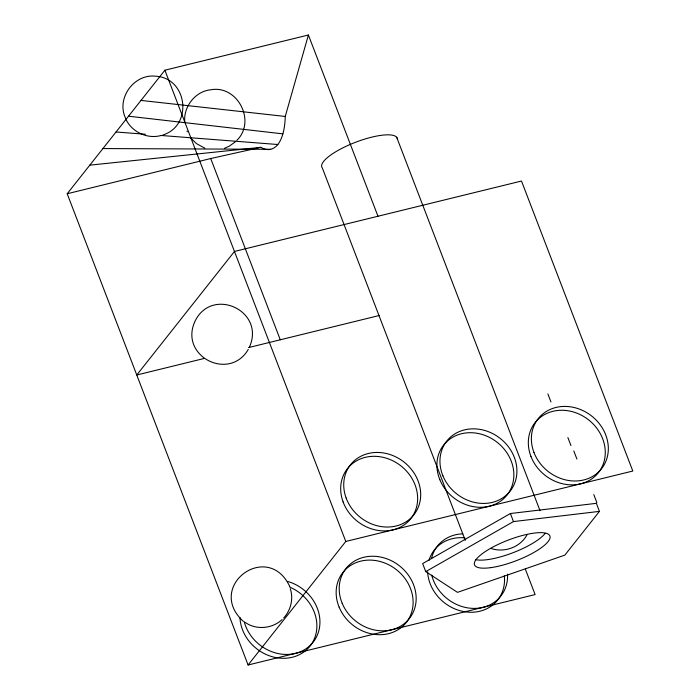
<?xml version="1.0" encoding="UTF-8"?>
<svg xmlns="http://www.w3.org/2000/svg" width="700" height="700" viewBox="0 0 700 700"><rect width="100%" height="100%" fill="white"/><g stroke="black" fill="none" stroke-linecap="round" stroke-linejoin="round"><path stroke-width="1.05" d="M184.817 122.386C183.041 106.96 195.309 91.14 210.893 89.775C237.58 84.822 256.401 121.371 236.854 140.367M89.81 165.148L260.829 147.341A65.03 26.233 76.2 0 0 270.165 149.441C277.751 147.857 281.251 139.834 283.098 133.096A65.03 26.233 76.2 0 0 285.25 116.454L308.402 35L164.885 70.21L67.191 193.751L248.089 665L535.115 594.58L525.35 569.135M249.252 347.524C265.921 311.299 213.045 286.396 195.457 320.338C177.87 355.688 229.18 382.113 248.255 349.44M283.649 618.065C290.78 610.242 293.72 598.798 290.255 588.665M526.934 534.984C520.056 547.418 504.123 553.053 490.84 548.389M248.089 665L345.783 541.459L632.809 471.039L521.491 181.037L234.456 251.457L136.771 374.999L204.304 358.435M599.445 511.376L564.847 555.126L457.502 592.358L425.749 571.62L422.66 563.579L510.387 513.529L596.356 503.335L599.445 511.376L513.476 521.579L425.749 571.62M235.287 141.907L229.364 146.081L224.543 148.278M282.074 619.605C272.309 628.74 256.331 630.227 245.332 622.492M162.899 134.986C193.2 125.597 187.53 77.788 155.461 76.186C134.076 73.763 116.253 98.114 125.396 117.81M67.191 193.751L210.709 158.541L260.829 147.341M248.623 347.559L379.47 315.455M161.201 135.476C147.236 139.405 131.338 131.854 125.589 118.545M102.926 148.566L270.646 149.293M116.043 131.985L145.364 134.251M160.571 135.433L277.882 144.515M140.989 100.424L285.25 116.454M128.511 116.209L282.861 133.857M204.846 148.199L196.508 143.64L191.056 138.381M243.303 621.346C205.056 586.364 267.838 539.954 289.774 586.53M593.801 494.611L596.89 502.661M573.808 450.975L576.896 459.025M567.875 437.553L570.964 445.594M547.881 393.916L550.979 401.957M396.681 137.261L540.024 510.694M510.387 513.529L513.476 521.579M308.402 35L377.974 216.248M465.281 540.365L322.324 167.947A40.373 11.06 -21 0 1 355.408 142.327A40.373 11.06 -21 0 1 397.39 139.055M210.709 158.541L280.28 339.789M164.885 70.21L345.783 541.459M187.04 131.101L187.232 131.836M507.535 574.14A40.373 35.245 38.3 0 1 474.653 608.405A40.373 35.245 38.3 0 1 431.725 575.102M431.489 558.556A40.373 35.245 38.3 0 1 462.744 533.829M287.954 581.525A40.373 35.245 38.3 0 1 319.926 623.149A40.373 35.245 38.3 0 1 285.679 654.439A40.373 35.245 38.3 0 1 244.169 621.53M504.306 575.846A40.373 35.245 38.3 0 1 469.105 612.211A40.373 35.245 38.3 0 1 427.63 571.935M428.969 560.385A40.373 35.245 38.3 0 1 464.905 537.863M289.791 587.134A40.373 35.245 38.3 0 1 316.207 632.765A40.373 35.245 38.3 0 1 275.441 657.501A40.373 35.245 38.3 0 1 239.951 617.383M544.994 533.558A40.373 11.06 -21 0 1 512.383 552.956A40.373 11.06 -21 0 1 475.869 559.694M343.061 501.83A40.373 35.245 38.3 0 0 408.756 521.001A40.373 35.245 38.3 0 0 385.648 457.984A40.373 35.245 38.3 0 0 343.061 501.83M342.178 603.278A40.373 35.245 38.3 0 0 408.284 619.859A40.373 35.245 38.3 0 0 382.594 557.489A40.373 35.245 38.3 0 0 342.178 603.278M339.124 607.136A40.373 35.245 38.3 0 0 405.239 623.718A40.373 35.245 38.3 0 0 379.54 561.347A40.373 35.245 38.3 0 0 339.124 607.136M346.115 497.971A40.373 35.245 38.3 0 0 411.81 517.142A40.373 35.245 38.3 0 0 388.701 454.125A40.373 35.245 38.3 0 0 346.115 497.971M442.925 475.869A40.373 35.245 38.3 0 0 509.031 492.459A40.373 35.245 38.3 0 0 483.341 430.08A40.373 35.245 38.3 0 0 442.925 475.869M439.871 479.736A40.373 35.245 38.3 0 0 505.977 496.317A40.373 35.245 38.3 0 0 480.287 433.947A40.373 35.245 38.3 0 0 439.871 479.736M533.977 452.506A40.373 35.245 38.3 0 0 599.839 470.698A40.373 35.245 38.3 0 0 575.741 407.916A40.373 35.245 38.3 0 0 533.977 452.506M530.924 456.365A40.373 35.245 38.3 0 0 596.785 474.556A40.373 35.245 38.3 0 0 572.688 411.775A40.373 35.245 38.3 0 0 530.924 456.365M491.12 567.604A40.373 11.06 -21 0 0 550.025 537.915A40.373 11.06 -21 0 0 495.469 545.72A40.373 11.06 -21 0 0 491.12 567.604"/></g></svg>
